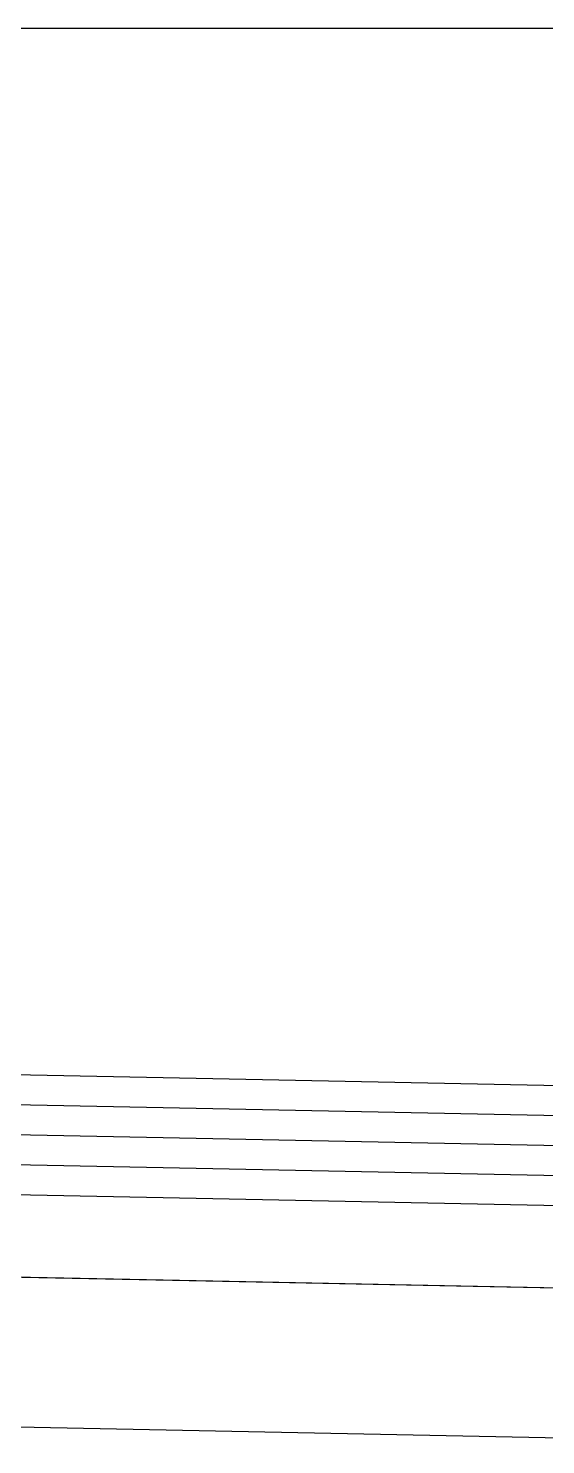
# Model space of a CAD drawing. Header units: centimetres. Extents: x 26200 to 152500, y -600 to 9300.
# Drawn here: x 135443.3 to 135477.9, y 6110.9 to 6205.4 of the extents above; entities that cross this region are included whole.
import ezdxf

# ---------------------------------------------------------------- set-up
doc = ezdxf.new("R2010")
doc.units = ezdxf.units.CM
doc.layers.add('ROTAS-MIMARI-KESIT', color=8, linetype='Continuous')

msp = doc.modelspace()

# ---------------------------------------------------------------- linework, layer by layer
at = {"layer": 'ROTAS-MIMARI-KESIT'}
msp.add_line((129817.443, 6205.409), (135636.643, 6205.409), dxfattribs=at)
for points in [[(132727.203, 6189.909), (135502.043, 6134.412)], [(132727.163, 6187.909), (135502.083, 6132.41)], [(132727.123, 6185.91), (135502.043, 6130.411)], [(132727.083, 6183.91), (135502.083, 6128.41)], [(132727.043, 6181.911), (135502.043, 6126.41)], [(132727.043, 6176.41), (135502.043, 6120.909)], [(135421.71, 6122.516), (135502.043, 6120.909)], [(135421.71, 6112.514), (135502.043, 6110.907)]]:
    msp.add_lwpolyline(points, dxfattribs=at)

doc.saveas('drawing.dxf')
